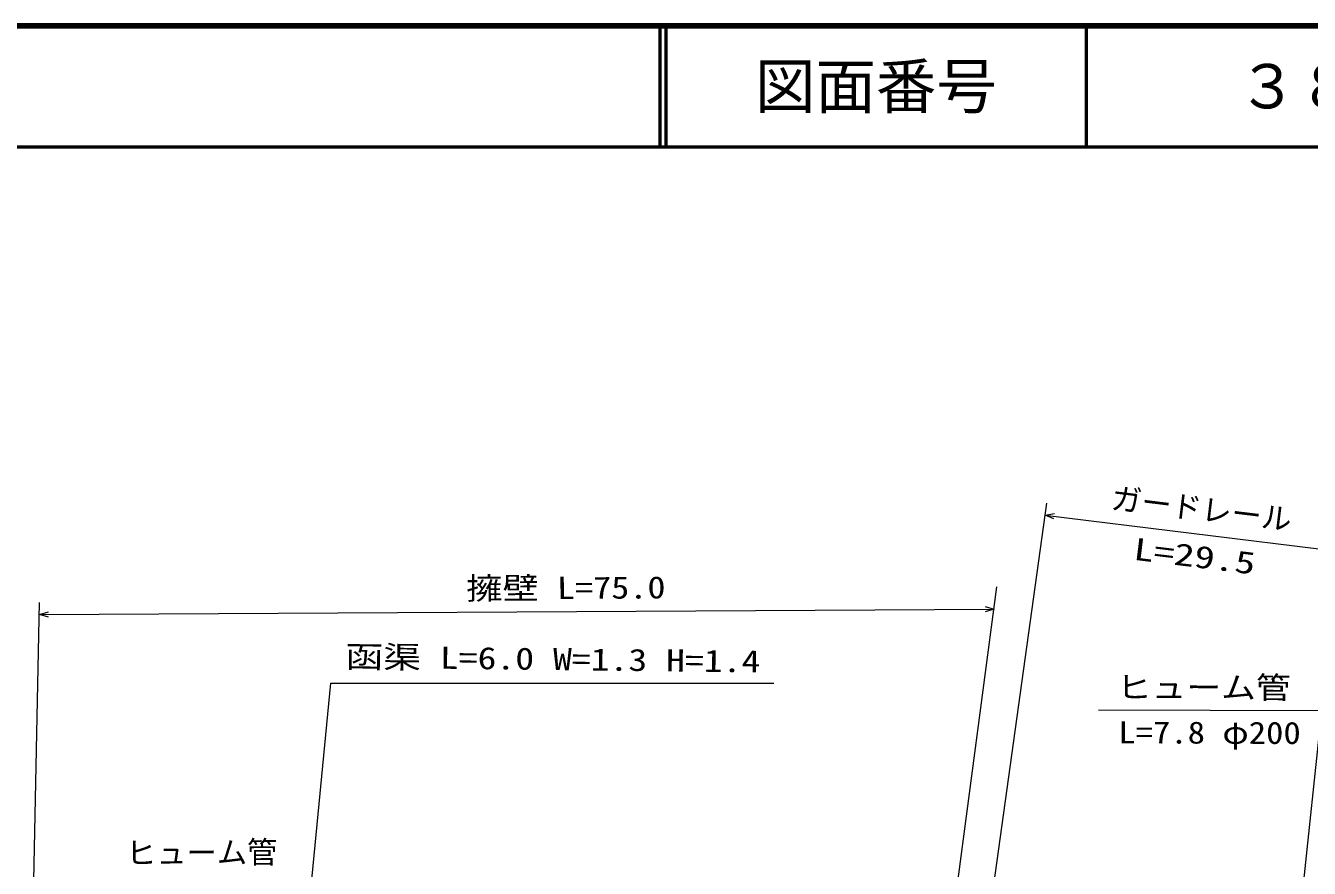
# Model space of a CAD drawing. Units: millimetres, scale not verified. Extents: x 40000 to 680000, y 20000 to 380000.
# Drawn here: x 456330 to 562454, y 310369 to 380000 of the extents above; entities that cross this region are included whole.
import ezdxf
from ezdxf.enums import TextEntityAlignment as Align

# ---------------------------------------------------------------- set-up
doc = ezdxf.new("R2010")
doc.units = ezdxf.units.MM
doc.header["$LTSCALE"] = 1000
for name, color, linetype, lineweight in [('M-STR-HTXT', 7, 'Continuous', 13), ('M-TTL', 2, 'Continuous', 140), ('M-TTL-LINE', 7, 'Continuous', 50)]:
    doc.layers.add(name, color=color, linetype=linetype, lineweight=lineweight)
doc.layers.add('M-TTL-TXT', color=7, linetype='Continuous')
doc.styles.add('ＭＳ ゴシック', font='')
doc.styles.get('ＭＳ ゴシック').set_extended_font_data('MS Gothic')

msp = doc.modelspace()

# ---------------------------------------------------------------- linework, layer by layer
at = {"layer": 'M-STR-HTXT'}
for p, q in [((533262, 286532), (540745, 340548)), ((540623, 339555), (565397, 336511)), ((536589, 333641), (529864, 282586)), ((456688, 293470), (457471, 332339)), ((457477, 331339), (536404, 331782)), ((478125, 289939), (481552, 325679)), ((481544, 325680), (518190, 325662)), ((563501, 323384), (545029, 323425)), ((559296, 283803), (563495, 323378))]:
    msp.add_line(p, q, dxfattribs=at)
for points in [[(541341, 339250), (540623, 339555), (541394, 339676)], [(458228, 331128), (457477, 331339), (458226, 331557)], [(535653, 331993), (536404, 331782), (535655, 331564)]]:
    msp.add_lwpolyline(points, dxfattribs=at)
at = {"layer": 'M-TTL'}
msp.add_line((680000, 380000), (40000, 380000), dxfattribs=at)
at = {"layer": 'M-TTL-LINE'}
for p, q in [((508747, 380000), (508747, 370000)), ((509247, 380000), (509247, 370000)), ((543997, 380000), (543997, 370000)), ((40000, 370000), (680000, 370000))]:
    msp.add_line(p, q, dxfattribs=at)

# ---------------------------------------------------------------- texts
at = {"layer": 'M-STR-HTXT', "style": 'ＭＳ ゴシック'}
for s, rotation, p in [('ガードレール', 353, (545925, 339539)), ('ヒューム管', 0.367, (464641, 310166))]:
    msp.add_text(s, height=1833, rotation=rotation, dxfattribs=at).set_placement(p, align=Align.BOTTOM_LEFT)
for s, rotation, width, p in [('L=29.5', 353, 1.35, (547779, 335331)), ('擁壁 L=75.0', 0.3, 1.2, (492760, 332037)), ('函渠 L=6.0 W=1.3 H=1.4', 359.331, 1.25, (482749, 326405)), ('ヒューム管', 359.791, 1.15, (546532, 323880)), ('L=7.8 φ200', 359.791, 1.15, (546656, 320146))]:
    msp.add_text(s, height=1833, rotation=rotation, dxfattribs=dict(at, width=width)).set_placement(p, align=Align.BOTTOM_LEFT)
at = {"layer": 'M-TTL-TXT', "style": 'ＭＳ ゴシック'}
for s, p in [('図面番号', (526622, 375000)), ('３８', (561497, 375000))]:
    msp.add_text(s, height=3666, dxfattribs=at).set_placement(p, align=Align.MIDDLE_CENTER)

doc.saveas('drawing.dxf')
